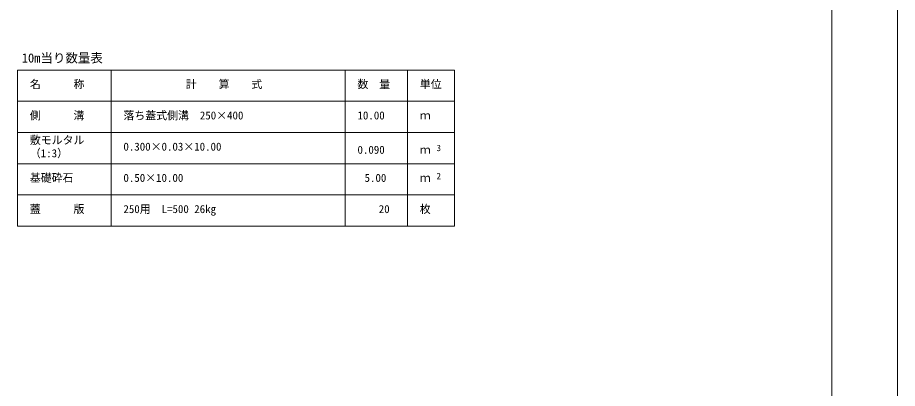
# Model space of a CAD drawing. Units: millimetres on the paper. Extents: x -5 to 836, y 2 to 596.
# Drawn here: x 553.8 to 835.8, y 298.6 to 417.4 of the extents above; entities that cross this region are included whole.
import ezdxf
from ezdxf.enums import TextEntityAlignment as Align

# ---------------------------------------------------------------- set-up
doc = ezdxf.new("R2010")
doc.units = ezdxf.units.MM
for name, color, linetype, lineweight in [('D-MTR-FRAM（材料表図枠）', 2, 'Continuous', 18), ('D-TTL(外枠）', 2, 'Continuous', 18), ('DEFPOINTS_3', 8, 'Continuous', 18)]:
    doc.layers.add(name, color=color, linetype=linetype, lineweight=lineweight)
doc.layers.add('D-MTR-TXT(文字列）', color=7, linetype='Continuous')
doc.layers.add('D-MTR（材料表タイトル）', color=7, linetype='Continuous')
doc.styles.add('ＭＳ ゴシック', font='')
doc.styles.get('ＭＳ ゴシック').set_extended_font_data('MS Gothic')

msp = doc.modelspace()

# ---------------------------------------------------------------- linework, layer by layer
at = {"layer": 'D-MTR-FRAM（材料表図枠）'}
for p, q in [((553.796, 400.578), (693.796, 400.578)), ((553.796, 350.578), (553.796, 400.578)), ((583.796, 350.578), (583.796, 400.578)), ((658.796, 350.578), (658.796, 400.578)), ((678.796, 368.578), (678.796, 400.578)), ((678.796, 350.578), (678.796, 400.578)), ((693.796, 350.578), (693.796, 400.578)), ((553.796, 390.578), (693.796, 390.578)), ((553.796, 380.578), (693.796, 380.578)), ((553.796, 370.578), (693.796, 370.578)), ((553.796, 360.578), (693.796, 360.578)), ((553.796, 350.578), (693.796, 350.578))]:
    msp.add_line(p, q, dxfattribs=at)
at = {"layer": 'D-TTL(外枠）'}
msp.add_line((814.823, 21.578), (814.823, 575.578), dxfattribs=at)
at = {"layer": 'DEFPOINTS_3'}
msp.add_line((835.823, 1.578), (835.823, 595.578), dxfattribs=at)

# ---------------------------------------------------------------- texts
at = {"layer": 'D-MTR-TXT(文字列）', "style": 'ＭＳ ゴシック'}
for s, height, p in [('名\u3000\u3000\u3000称', 2.566, (557.719, 393.981)), ('計\u3000\u3000算\u3000\u3000式', 2.566, (607.727, 393.981)), ('数\u3000量', 2.566, (662.719, 393.981)), ('単位', 2.566, (682.719, 393.981)), ('側\u3000\u3000\u3000溝', 2.566, (557.719, 383.981)), ('落ち蓋式側溝\u3000250×400', 2.566, (587.719, 383.981)), ('10.00', 2.566, (662.746, 383.981)), ('ｍ', 2.566, (682.719, 383.981)), ('敷モルタル', 2.566, (557.719, 376.082)), ('（1:3）', 2.566, (557.719, 371.859)), ('0.300×0.03×10.00', 2.566, (587.719, 373.981)), ('0.090', 2.566, (662.746, 372.981)), ('ｍ', 2.566, (682.719, 372.981)), ('3', 2.053, (688.121, 373.986)), ('基礎砕石', 2.566, (557.719, 363.981)), ('0.50×10.00', 2.566, (587.719, 363.981)), ('5.00', 2.566, (665.02, 363.981)), ('ｍ', 2.566, (682.719, 363.981)), ('2', 2.053, (688.121, 364.986)), ('蓋\u3000\u3000\u3000版', 2.566, (557.719, 353.981)), ('250用\u3000L=500 26kg', 2.566, (587.719, 353.981)), ('20', 2.566, (669.568, 353.981)), ('枚', 2.566, (682.719, 353.981))]:
    msp.add_text(s, height=height, dxfattribs=at).set_placement(p, align=Align.BOTTOM_LEFT)
at = {"layer": 'D-MTR（材料表タイトル）', "style": 'ＭＳ ゴシック'}
msp.add_text('10m当り数量表', height=2.933, dxfattribs=at).set_placement((555.139, 402.103), align=Align.BOTTOM_LEFT)

doc.saveas('drawing.dxf')
